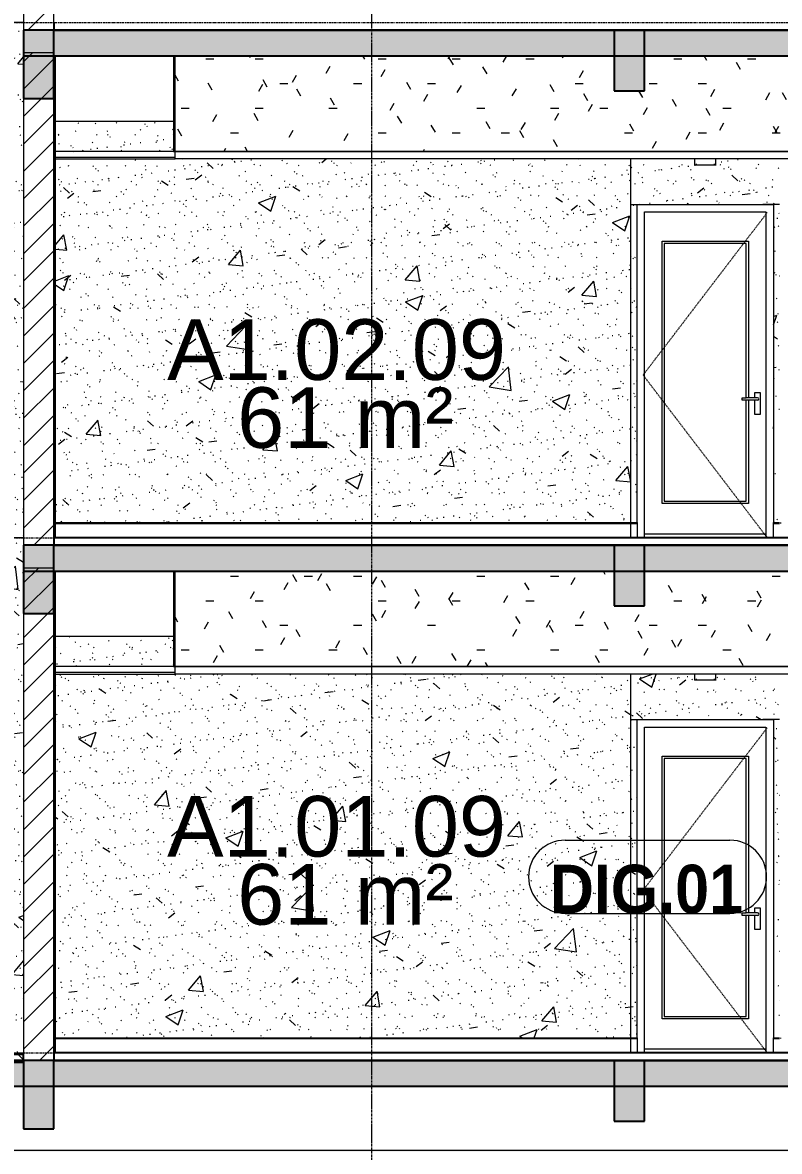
# Model space of a CAD drawing. Header units: millimetres. Extents: x 25061 to 259291, y -8723 to 35400.
# Drawn here: x 46546 to 51543, y 1550 to 9000 of the extents above; entities that cross this region are included whole.
import ezdxf

# ---------------------------------------------------------------- set-up
doc = ezdxf.new("R2010")
doc.units = ezdxf.units.MM
for name, pattern in [('Centre', [31.75, 6.35, -4.7625, 15.875, -4.7625]), ('Dash', [6.35, 3.175, -3.175]), ('Grid Line', [22.225, 12.7, -3.175, 3.175, -3.175])]:
    doc.linetypes.add(name, pattern=pattern)
for name, color, linetype, lineweight in [('0-1', 7, 'Continuous', 5), ('A-AREA-IDEN', 2, 'Continuous', 9), ('A-CLNG', 13, 'Continuous', 9), ('A-CLNG-1', 250, 'Continuous', 18), ('A-CLNG-2', 7, 'Continuous', 9), ('A-CLNG-3', 13, 'Continuous', 18), ('A-CLNG-PATT-1', 7, 'Continuous', 9), ('A-CLNG-PATT-2', 9, 'Continuous', 9), ('A-CLNG-PATT-3', 13, 'Continuous', 9), ('A-DETL-GENF-HDLN-1', 7, 'Dash', 9), ('A-DOOR', 31, 'Continuous', 9), ('A-DOOR-1', 7, 'Continuous', 9), ('A-DOOR-IDEN', 31, 'Continuous', 9), ('A-FLOR-1', 10, 'Continuous', 25), ('A-FLOR-3', 192, 'Continuous', 25), ('A-FLOR-HRAL-1', 253, 'Continuous', 9), ('A-FLOR-LEVL-2', 51, 'Centre', 9), ('A-FLOR-PATT-1', 7, 'Continuous', 9), ('A-FLOR-PATT-3', 8, 'Continuous', 9), ('A-WALL-1', 113, 'Continuous', 18), ('A-WALL-PATT-1', 7, 'Continuous', 9), ('A-WALL-PATT-2', 9, 'Continuous', 9), ('A-WALL-PATT-4', 111, 'Continuous', 9), ('E-LITE-EQPM', 33, 'Continuous', 9), ('E-LITE-EQPM-1', 7, 'Continuous', 9), ('I-WALL', 2, 'Continuous', 9), ('I-WALL-1', 250, 'Continuous', 18), ('I-WALL-2', 7, 'Continuous', 9), ('S-BEAM-1', 12, 'Continuous', 5), ('S-BEAM-2', 10, 'Continuous', 25), ('S-BEAM-3', 7, 'Continuous', 9), ('S-COLS-1', 7, 'Continuous', 9), ('S-GRID-1', 1, 'Grid Line', 9)]:
    doc.layers.add(name, color=color, linetype=linetype, lineweight=lineweight)
doc.styles.add('Arial', font='arial.ttf', dxfattribs={"height": 400})
doc.styles.add('Arial_B_1', font='arialbd.ttf', dxfattribs={"width": 0.9, "height": 320})
pattern_1 = [(45, (81080.3, 14125), (-84.8528, 84.8528), [])]
pattern_2 = [(50, (81080.3, 14125), (1165.978, -102.01), [121.92, -1341.12]), (355, (81080.3, 14125), (-225.554, 1222.763), [97.536, -1072.896]), (100.451, (81177.5, 14116.5), (940.433, 1120.746), [103.616, -1139.776]), (46.184, (81080.3, 14450.1), (1734.906, -269.074), [182.88, -2011.68]), (96.636, (81224.9, 14427.7), (1519.38, 1583.536), [155.424, -1709.665]), (351.184, (81080.3, 14450.1), (1519.39, 1583.52), [146.304, -1609.344]), (21, (81242.9, 14368.8), (970.332, -654.498), [121.92, -1341.12]), (326, (81242.9, 14368.8), (395.533, 1178.804), [97.536, -1072.896]), (71.451, (81323.7, 14314.3), (1365.87, 524.296), [103.616, -1139.776]), (37.5, (81080.3, 14125), (19.767, 541.1527), [53.645, -1006.246, 53.645, -1035.507, -1076.96]), (37.5, (81080.3, 14125), (19.767, 541.1527), [-2149.043, 53.645, -1023.315]), (7.5, (81080.3, 14125), (427.646, 641.156), [53.645, -567.334, 53.645, -981.862, -410.464]), (7.5, (81080.3, 14125), (427.646, 641.156), [-1656.486, 53.645, -356.819]), (327.5, (80717.8, 14125), (867.782, -36.665), [53.645, -352.755, 53.645, -1214.323, -1682.496]), (327.5, (80717.8, 14125), (867.782, -36.665), [-1674.368, 53.645, -1628.85]), (317.5, (80555.2, 14125), (948.028, 162.731), [53.645, -474.675, 53.645, -788.416, -1194.816]), (317.5, (80555.2, 14125), (948.028, 162.731), [-1370.38, 53.645, -1141.17])]
pattern_3 = [(37.5, (81080.3, 14125), (-5.1206, 156.61216), [5.364, -118.181, 5.364, -132.812, -132.08]), (37.5, (81080.3, 14125), (-5.1206, 156.61216), [-261.722, 5.364, -126.716]), (7.5, (81080.3, 14125), (143.847, 229.3842), [5.364, -61.285, 5.364, -105.989, -42.672]), (7.5, (81080.3, 14125), (143.847, 229.3842), [-178.003, 5.364, -37.308]), (327.5, (80980.33, 14125), (253.1176, 0.4601), [5.364, -35.276, 5.364, -140.94, -191.008]), (327.5, (80980.33, 14125), (253.1176, 0.4601), [-186.944, 5.364, -185.644]), (317.5, (80980.33, 14125), (244.3381, 71.3376), [5.364, -14.956, 5.364, -90.546, -109.728]), (317.5, (80980.33, 14125), (244.3381, 71.3376), [-116.23, 5.364, -104.364])]
pattern_4 = [(0, (81080.3, 14125), (1300.48, 325.12), [53.645, -921.715, 53.645, -6123.635]), (0, (81080.3, 14125), (1300.48, 325.12), [-1029.005, -921.715, 53.645, -1897.075, -3251.2]), (0, (81080.3, 14125), (1300.48, 325.12), [-3901.44, 53.645, -921.715, 53.645, -2222.195]), (0, (81080.3, 14125), (1300.48, 325.12), [-4930.445, -596.595, 53.645, -1571.955]), (120, (81567.98, 14287.56), (-931.8022, 963.6887), [53.645, -921.715, -6177.28]), (120, (81567.98, 14287.56), (-931.8022, 963.6887), [-975.36, 53.645, -921.715, -5201.92]), (120, (81567.98, 14287.56), (-931.8022, 963.6887), [-1950.72, 53.645, -1897.075, -3251.2]), (120, (81567.98, 14287.56), (-931.8022, 963.6887), [-3901.44, 53.645, -921.715, -2275.84]), (120, (81567.98, 14287.56), (-931.8022, 963.6887), [-4876.8, 53.645, -596.595, -1625.6]), (120, (81567.98, 14287.56), (-931.8022, 963.6887), [-5527.04, 53.645, -1571.955]), (240, (81730.54, 14937.8), (-368.6778, -1288.8087), [53.645, -921.715, -6177.28]), (240, (81730.54, 14937.8), (-368.6778, -1288.8087), [-975.36, 53.645, -921.715, -5201.92]), (240, (81730.54, 14937.8), (-368.6778, -1288.8087), [-1950.72, 53.645, -1897.075, -3251.2]), (240, (81730.54, 14937.8), (-368.6778, -1288.8087), [-3901.44, 53.645, -921.715, -2275.84]), (240, (81730.54, 14937.8), (-368.6778, -1288.8087), [-4876.8, 53.645, -596.595, -1625.6]), (240, (81730.54, 14937.8), (-368.6778, -1288.8087), [-5527.04, 53.645, -1571.955])]
pattern_5 = [(0, (81080.3, 14125), (650.24, 162.56), [53.645, -434.035, 53.645, -434.035, -2600.96]), (0, (81080.3, 14125), (650.24, 162.56), [-975.36, 53.645, -921.715, 53.645, -434.035, -1137.92]), (0, (81080.3, 14125), (650.24, 162.56), [-2438.4, 53.645, -271.475, 53.645, -759.155]), (120, (81324.14, 14206.28), (-465.9011, 481.84436), [53.645, -434.035, 53.645, -3034.995]), (120, (81324.14, 14206.28), (-465.9011, 481.84436), [-541.325, -434.035, 53.645, -921.715, -1625.6]), (120, (81324.14, 14206.28), (-465.9011, 481.84436), [-1950.72, 53.645, -434.035, 53.645, -1084.275]), (120, (81324.14, 14206.28), (-465.9011, 481.84436), [-2492.045, -271.475, 53.645, -759.155]), (240, (81405.42, 14531.4), (-184.3389, -644.40436), [53.645, -434.035, 53.645, -3034.995]), (240, (81405.42, 14531.4), (-184.3389, -644.40436), [-541.325, -434.035, 53.645, -921.715, -1625.6]), (240, (81405.42, 14531.4), (-184.3389, -644.40436), [-1950.72, 53.645, -434.035, 53.645, -1084.275]), (240, (81405.42, 14531.4), (-184.3389, -644.40436), [-2492.045, -271.475, 53.645, -759.155])]
pattern_6 = [(45, (81080.3, 14125), (-90.50967, 90.50967), [])]

# ---------------------------------------------------------------- blocks, each defined once
blk = doc.blocks.new('NCV_TKTC_KET CAU_rvt-1-TKCS_MẶT CẮT 1')
at = {"layer": 'A-FLOR-PATT-1'}
h = blk.add_hatch(color=256, dxfattribs=at)
h.paths.add_polyline_path([(127252.4, 8780), (127252.4, 8950), (118852.4, 8950), (118852.4, 8780), (126740, 8780)])
h.paths.add_polyline_path([(33955, 8780), (42052.6, 8780), (42052.6, 8950), (33652.6, 8950), (33652.6, 8780)])
h.paths.add_polyline_path([(46552.6, 8780), (54952.6, 8780), (54952.6, 8950), (46552.6, 8950)])
h.paths.add_polyline_path([(114352.4, 8780), (114352.4, 8950), (105952.4, 8950), (105952.4, 8780), (113942, 8780)])
h = blk.add_hatch(color=256, dxfattribs=at)
h.paths.add_polyline_path([(33652.6, 5380), (42052.6, 5380), (42052.6, 5550), (33652.6, 5550)])
h.paths.add_polyline_path([(127252.4, 5380), (127252.4, 5550), (118852.4, 5550), (118852.4, 5380), (126740, 5380)])
h.paths.add_polyline_path([(46552.6, 5380), (54952.6, 5380), (54952.6, 5550), (46552.6, 5550)])
h.paths.add_polyline_path([(114352.4, 5380), (114352.4, 5550), (105952.4, 5550), (105952.4, 5380), (113942, 5380)])
h = blk.add_hatch(color=256, dxfattribs=at)
h.paths.add_polyline_path([(127252.5, 1980), (127252.5, 2150), (105952.5, 2150), (105952.5, 1980), (126740, 1980)])
h.paths.add_polyline_path([(33955, 1980), (54952.6, 1980), (54952.6, 2150), (33652.6, 2150), (33652.6, 1980)])
at = {"layer": 'S-BEAM-1'}
for points in [[(46752.5, 8500), (46752.5, 8950), (46552.5, 8950), (46552.5, 8500)], [(50652.6, 8550), (50652.6, 8950), (50452.6, 8950), (50452.6, 8550)], [(46752.5, 5100), (46752.5, 5550), (46552.5, 5550), (46552.5, 5100)], [(50652.6, 5150), (50652.6, 5550), (50452.6, 5550), (50452.6, 5150)], [(46752.5, 1700), (46752.5, 2150), (46552.5, 2150), (46552.5, 1700)], [(50652.6, 1750), (50652.6, 2150), (50452.6, 2150), (50452.6, 1750)]]:
    blk.add_hatch(color=256, dxfattribs=at).paths.add_polyline_path(points)
at = {"layer": 'A-FLOR-1'}
for p, q in [((54952.6, 8950), (46552.6, 8950)), ((46552.6, 8950), (46552.6, 8780)), ((46552.6, 8780), (54952.6, 8780)), ((54952.6, 5550), (46552.6, 5550)), ((46552.6, 5550), (46552.6, 5380)), ((46552.6, 5380), (54952.6, 5380)), ((54952.6, 2150), (33652.6, 2150)), ((33652.6, 1980), (54952.6, 1980))]:
    blk.add_line(p, q, dxfattribs=at)
at = {"layer": 'S-BEAM-2'}
for p, q in [((46752.5, 8950), (46552.5, 8950)), ((46552.5, 8950), (46552.5, 8500)), ((46752.5, 8500), (46752.5, 8950)), ((50652.6, 8950), (50452.6, 8950)), ((50452.6, 8950), (50452.6, 8550)), ((50652.6, 8550), (50652.6, 8950)), ((46552.5, 8500), (46752.5, 8500)), ((50452.6, 8550), (50652.6, 8550)), ((46752.5, 5550), (46552.5, 5550)), ((46552.5, 5550), (46552.5, 5100)), ((46752.5, 5100), (46752.5, 5550)), ((50652.6, 5550), (50452.6, 5550)), ((50452.6, 5550), (50452.6, 5150)), ((50652.6, 5150), (50652.6, 5550)), ((50452.6, 5150), (50652.6, 5150)), ((46552.5, 5100), (46752.5, 5100)), ((46752.5, 2150), (46552.5, 2150)), ((46552.5, 2150), (46552.5, 1700)), ((46752.5, 1700), (46752.5, 2150)), ((50652.6, 2150), (50452.6, 2150)), ((50452.6, 2150), (50452.6, 1750)), ((50652.6, 1750), (50652.6, 2150)), ((50452.6, 1750), (50652.6, 1750)), ((46552.5, 1700), (46752.5, 1700))]:
    blk.add_line(p, q, dxfattribs=at)
at = {"layer": 'S-BEAM-3'}
for p, q in [((46762.6, 8350), (47542.6, 8350)), ((46762.6, 4950), (47542.6, 4950))]:
    blk.add_line(p, q, dxfattribs=at)
at = {"layer": 'S-COLS-1'}
for p, q in [((50452.5, 5700), (50452.5, 5695)), ((50452.5, 2300), (50452.5, 2295))]:
    blk.add_line(p, q, dxfattribs=at)
blk = doc.blocks.new('DOOR_CW_01 CANH MO-PANEL KINH - DIG_02-800x2200-CỬA NHÔM KÍNH-401063-TKCS_MẶT CẮT 1')
at = {"layer": 'A-DOOR-1'}
for p, q in [((122862.7, 7800), (122972.7, 7800)), ((122752.7, 5700), (122752.7, 5695)), ((122752.7, 5700), (122752.7, 5695)), ((122752.7, 5700), (122752.7, 5695)), ((122792.7, 5695), (122792.7, 5700)), ((122852.7, 5695), (122852.7, 5700)), ((122852.7, 5695), (122852.7, 5700)), ((122852.7, 5700), (122852.7, 5695))]:
    blk.add_line(p, q, dxfattribs=at)
blk = doc.blocks.new('DOOR_CW_01 CANH MO-PANEL KINH - DIW_01-900x2200-CỬA GỖ VÂN LAMINATE-553375-TKCS_MẶT CẮT 1')
at = {"layer": 'A-DOOR-1'}
for p, q in [((123842.7, 7800), (123732.7, 7800)), ((123852.7, 5695), (123852.7, 5700)), ((123852.7, 5695), (123852.7, 5700)), ((123852.7, 5695), (123852.7, 5700)), ((123912.7, 5695), (123912.7, 5700)), ((123952.7, 5700), (123952.7, 5695)), ((123952.7, 5700), (123952.7, 5695)), ((123952.7, 5695), (123952.7, 5700))]:
    blk.add_line(p, q, dxfattribs=at)
blk = doc.blocks.new('LIC_09 - ĐÈN LED DOWNLIGHT ÂM TRẦN_ P_9W - 6000K - LIC_09 - ĐÈN LED DOWNLIGHT ÂM TRẦN_ P_9W_ ÁNH SÁNG TRẮNG 6000K-517041-TKCS_MẶT CẮT 1')
at = {"layer": 'E-LITE-EQPM-1'}
for p, q in [((123424.4, 8060), (123281.7, 8060)), ((123283.1, 8100), (123283.1, 8060)), ((123353.1, 8060), (123283.1, 8060)), ((123293.1, 8068), (123293.1, 8065)), ((123423.1, 8060), (123353.1, 8060)), ((123413.1, 8065), (123413.1, 8068)), ((123423.1, 8060), (123423.1, 8100))]:
    blk.add_line(p, q, dxfattribs=at)
blk = doc.blocks.new('DOOR_CW_01 CANH MO-PANEL KINH - DIG_01-900x2200-CỬA NHÔM KÍNH-901226-TKCS_MẶT CẮT 1')
at = {"layer": 'A-DETL-GENF-HDLN-1'}
for p, q in [((122942.7, 6673.5), (123762.7, 7747)), ((123762.7, 5600), (122942.7, 6673.5))]:
    blk.add_line(p, q, dxfattribs=at)
at = {"layer": 'A-DOOR-1'}
for p, q in [((122952.7, 5600), (122952.7, 7750)), ((122952.7, 7750), (123752.7, 7750)), ((123752.7, 7750), (123752.7, 5600)), ((123067.7, 7558), (123637.7, 7558)), ((123067.7, 5826), (123067.7, 7558)), ((123622.7, 7543), (123082.7, 7543)), ((123082.7, 7543), (123082.7, 5841)), ((123622.7, 6524.5), (123622.7, 7543)), ((123637.7, 7558), (123637.7, 6524.5)), ((123596.9, 6524.5), (123622.7, 6524.5)), ((123596.9, 6507.5), (123596.9, 6524.5)), ((123622.7, 6507.5), (123596.9, 6507.5)), ((123697.7, 6524.5), (123622.7, 6524.5)), ((123622.7, 5841), (123622.7, 6507.5)), ((123697.7, 6507.5), (123622.7, 6507.5)), ((123637.7, 6507.5), (123637.7, 5826)), ((123677.9, 6556), (123677.9, 6524.5)), ((123717.5, 6556), (123677.9, 6556)), ((123677.9, 6507.5), (123677.9, 6416)), ((123717.5, 6416), (123717.5, 6556)), ((123677.9, 6416), (123717.5, 6416)), ((123637.7, 5826), (123067.7, 5826)), ((123082.7, 5841), (123622.7, 5841)), ((122902.7, 5700), (122902.7, 5695)), ((123802.7, 5695), (123802.7, 5700)), ((122952.7, 5626), (123752.7, 5626))]:
    blk.add_line(p, q, dxfattribs=at)
for start, end in [(0, 90), (270, 360)]:
    blk.add_arc((123697.7, 6516), 8.5, start, end, dxfattribs=at)
blk = doc.blocks.new('Railing - Railing-910722-TKCS_MẶT CẮT 1')
at = {"layer": 'A-FLOR-HRAL-1'}
for p, q in [((46762.564287, 5695), (46752.564287, 5695)), ((46752.564287, 5695), (46752.564287, 5600)), ((46762.564287, 5600), (46762.564287, 5695)), ((46762.564287, 5695), (50562.564287, 5695)), ((50562.564287, 5600), (50562.564287, 5695)), ((46752.564287, 5600), (46762.564287, 5600))]:
    blk.add_line(p, q, dxfattribs=at)
blk = doc.blocks.new('Railing - Railing-910734-TKCS_MẶT CẮT 1')
at = {"layer": 'A-FLOR-HRAL-1'}
for p, q in [((50562.564287, 5695), (50602.564287, 5695)), ((50602.564287, 5695), (50602.564287, 5600))]:
    blk.add_line(p, q, dxfattribs=at)
blk = doc.blocks.new('Railing - Railing-910740-TKCS_MẶT CẮT 1')
at = {"layer": 'A-FLOR-HRAL-1'}
for p, q in [((51502.564287, 5600), (51502.564287, 5695)), ((51502.564287, 5695), (51542.564287, 5695))]:
    blk.add_line(p, q, dxfattribs=at)
blk = doc.blocks.new('CL_01-VÁCH DỰNG THẠCH CAO CĂN HỘ LOẠI 1-5A3 - CL_01-VÁCH DỰNG THẠCH CAO CĂN HỘ LOẠI 1A-5-910786-TKCS_MẶT CẮT 1')
at = {"layer": 'A-CLNG-PATT-2'}
h = blk.add_hatch(dxfattribs=at)
h.set_pattern_fill('FP_1', color=256, style=0, pattern_type=2)
h.set_pattern_definition(pattern_5)
h.paths.add_polyline_path([(47552.6, 8150), (53152.7, 8150), (53151.9, 8780), (50652.6, 8780), (50652.6, 8550), (50452.6, 8550), (50452.6, 8780), (47552.6, 8780)])
at = {"layer": 'A-CLNG-1'}
for p, q in [((47552.6, 8780), (47542.6, 8780)), ((47542.6, 8780), (47542.6, 8150)), ((47552.6, 8150), (47552.6, 8780)), ((53162.7, 8780), (53152.7, 8780)), ((53152.7, 8780), (53152.7, 8150)), ((53162.7, 8150), (53162.7, 8780)), ((47542.6, 8150), (47552.6, 8150)), ((53152.7, 8150), (53162.7, 8150))]:
    blk.add_line(p, q, dxfattribs=at)
at = {"layer": 'A-CLNG-2'}
blk.add_line((53152.7, 8150), (47552.6, 8150), dxfattribs=at)
blk = doc.blocks.new('NCV_TKTC_TANG 2_rvt-1-TKCS_MẶT CẮT 1')
at = {"layer": 'A-CLNG-PATT-1'}
h = blk.add_hatch(dxfattribs=at)
h.set_pattern_fill('FP_7', color=256, style=0, pattern_type=2)
h.set_pattern_definition(pattern_4)
h.paths.add_polyline_path([(53552.6, 8100), (53552.6, 8110), (53152.6, 8110), (53152.6, 8100)])
h.paths.add_polyline_path([(46752.9, 8100), (47552.6, 8100), (47552.6, 8110), (46752.6, 8110), (46752.6, 8100)])
at = {"layer": 'A-WALL-PATT-1'}
h = blk.add_hatch(dxfattribs=at)
h.set_pattern_fill('FP_3', color=256, style=0, pattern_type=2)
h.set_pattern_definition(pattern_1)
h.paths.add_polyline_path([(46762.6, 5700), (46762.6, 8780), (46752.6, 8780), (46752.9, 5700)])
at = {"layer": 'A-WALL-PATT-2'}
h = blk.add_hatch(dxfattribs=at)
h.set_pattern_fill('FP_4', color=256, style=0, pattern_type=2)
h.set_pattern_definition(pattern_2)
h.paths.add_polyline_path([(46762.6, 5700), (50562.6, 5700), (50562.6, 8100), (46762.6, 8100), (46762.6, 7317.7)])
h.paths.add_polyline_path([(46762.6, 8150), (47542.6, 8150), (47542.6, 8350), (46762.6, 8350)])
h = blk.add_hatch(dxfattribs=at)
h.set_pattern_fill('FP_5', color=256, style=0, pattern_type=2)
h.set_pattern_definition(pattern_3)
h.paths.add_polyline_path([(46762.6, 5700), (50562.6, 5700), (50562.6, 8100), (46762.6, 8100), (46762.6, 7317.7)])
h.paths.add_polyline_path([(46762.6, 8150), (47542.6, 8150), (47542.6, 8350), (46762.6, 8350)])
h = blk.add_hatch(dxfattribs=at)
h.set_pattern_fill('FP_4', color=256, style=0, pattern_type=2)
h.set_pattern_definition(pattern_2)
h.paths.add_polyline_path([(50602.6, 5700), (50602.6, 7800), (51502.6, 7800), (51502.6, 5700), (51542.6, 5700), (51542.6, 8100), (51122.9, 8100), (51122.9, 8060), (50982.9, 8060), (50982.9, 8100), (50562.6, 8100), (50562.6, 5700)])
h = blk.add_hatch(dxfattribs=at)
h.set_pattern_fill('FP_5', color=256, style=0, pattern_type=2)
h.set_pattern_definition(pattern_3)
h.paths.add_polyline_path([(50602.6, 5700), (50602.6, 7800), (51502.6, 7800), (51502.6, 5700), (51542.6, 5700), (51542.6, 8100), (51122.9, 8100), (51122.9, 8060), (50982.9, 8060), (50982.9, 8100), (50562.6, 8100), (50562.6, 5700)])
at = {"layer": 'A-CLNG-1'}
for p, q in [((47552.6, 8150), (46752.6, 8150)), ((46752.6, 8150), (46752.6, 8100)), ((47552.6, 8100), (47552.6, 8150)), ((46752.6, 8100), (47552.6, 8100))]:
    blk.add_line(p, q, dxfattribs=at)
at = {"layer": 'A-CLNG-2'}
for p, q in [((47552.6, 8150), (53152.6, 8150)), ((47552.6, 8110), (46752.6, 8110)), ((53152.6, 8100), (47552.6, 8100))]:
    blk.add_line(p, q, dxfattribs=at)
at = {"layer": 'A-FLOR-1'}
for p, q in [((53552.6, 5600), (46752.6, 5600)), ((46752.6, 5600), (46752.6, 5550)), ((46752.6, 5550), (53552.6, 5550))]:
    blk.add_line(p, q, dxfattribs=at)
at = {"layer": 'I-WALL-1'}
for p, q in [((46762.6, 8780), (46752.6, 8780)), ((46752.6, 8780), (46752.6, 5700)), ((46762.6, 5700), (46762.6, 8780)), ((46752.6, 5700), (46762.6, 5700))]:
    blk.add_line(p, q, dxfattribs=at)
at = {"layer": 'I-WALL-2'}
for p, q in [((50562.6, 5700), (50562.6, 8100)), ((50602.6, 5700), (50602.6, 7800)), ((50602.6, 7800), (51502.6, 7800)), ((51502.6, 7800), (51502.6, 5700)), ((46762.6, 5700), (50562.6, 5700)), ((50562.6, 5700), (50602.6, 5700)), ((51502.6, 5700), (51542.6, 5700))]:
    blk.add_line(p, q, dxfattribs=at)
at = {"layer": ''}
for name in ['Railing - Railing-910722-TKCS_MẶT CẮT 1', 'Railing - Railing-910734-TKCS_MẶT CẮT 1', 'Railing - Railing-910740-TKCS_MẶT CẮT 1']:
    blk.add_blockref(name, (0, 0), dxfattribs=at)
at = {"layer": 'A-CLNG'}
blk.add_blockref('CL_01-VÁCH DỰNG THẠCH CAO CĂN HỘ LOẠI 1-5A3 - CL_01-VÁCH DỰNG THẠCH CAO CĂN HỘ LOẠI 1A-5-910786-TKCS_MẶT CẮT 1', (0, 0), dxfattribs=at)
at = {"layer": 'A-DOOR'}
for name in ['DOOR_CW_01 CANH MO-PANEL KINH - DIG_02-800x2200-CỬA NHÔM KÍNH-401063-TKCS_MẶT CẮT 1', 'DOOR_CW_01 CANH MO-PANEL KINH - DIG_01-900x2200-CỬA NHÔM KÍNH-901226-TKCS_MẶT CẮT 1', 'DOOR_CW_01 CANH MO-PANEL KINH - DIW_01-900x2200-CỬA GỖ VÂN LAMINATE-553375-TKCS_MẶT CẮT 1']:
    blk.add_blockref(name, (-72300.1, 0), dxfattribs=at)
at = {"layer": 'E-LITE-EQPM'}
blk.add_blockref('LIC_09 - ĐÈN LED DOWNLIGHT ÂM TRẦN_ P_9W - 6000K - LIC_09 - ĐÈN LED DOWNLIGHT ÂM TRẦN_ P_9W_ ÁNH SÁNG TRẮNG 6000K-517041-TKCS_MẶT CẮT 1', (-72300.1, 0), dxfattribs=at)
blk = doc.blocks.new('Railing - Railing-1037583-TKCS_MẶT CẮT 1')
at = {"layer": 'A-FLOR-HRAL-1'}
for p, q in [((46762.706949, 2295), (46752.706949, 2295)), ((46752.706949, 2295), (46752.706949, 2200)), ((46762.706949, 2200), (46762.706949, 2295)), ((46762.706949, 2295), (50562.564287, 2295)), ((50562.564287, 2200), (50562.564287, 2295)), ((46752.706949, 2200), (46762.706949, 2200))]:
    blk.add_line(p, q, dxfattribs=at)
blk = doc.blocks.new('Railing - Railing-911495-TKCS_MẶT CẮT 1')
at = {"layer": 'A-FLOR-HRAL-1'}
for p, q in [((50562.564287, 2295), (50602.564287, 2295)), ((50602.564287, 2295), (50602.564287, 2200))]:
    blk.add_line(p, q, dxfattribs=at)
blk = doc.blocks.new('Railing - Railing-1037980-TKCS_MẶT CẮT 1')
at = {"layer": 'A-FLOR-HRAL-1'}
for p, q in [((51502.564287, 2200), (51502.564287, 2295)), ((51502.564287, 2295), (51542.564287, 2295))]:
    blk.add_line(p, q, dxfattribs=at)
blk = doc.blocks.new('CL_01-VÁCH DỰNG THẠCH CAO CĂN HỘ LOẠI 1-5A6 - CL_01-VÁCH DỰNG THẠCH CAO CĂN HỘ LOẠI 1A-5-911549-TKCS_MẶT CẮT 1')
at = {"layer": 'A-CLNG-PATT-1'}
h = blk.add_hatch(dxfattribs=at)
h.set_pattern_fill('FP_7', color=256, style=0, pattern_type=2)
h.set_pattern_definition(pattern_4)
h.paths.add_polyline_path([(47542.6, 4750), (47552.6, 4750), (47552.6, 5380), (47542.6, 5380), (47542.6, 4884.8)])
h.paths.add_polyline_path([(53152.7, 4750), (53162.7, 4750), (53162.7, 5380), (53152.7, 5380), (53152.7, 4884.8)])
at = {"layer": 'A-CLNG-PATT-2'}
h = blk.add_hatch(dxfattribs=at)
h.set_pattern_fill('FP_1', color=256, style=0, pattern_type=2)
h.set_pattern_definition(pattern_5)
h.paths.add_polyline_path([(47552.6, 4750), (53152.7, 4750), (53151.9, 5380), (50652.6, 5380), (50652.6, 5150), (50452.6, 5150), (50452.6, 5380), (47552.6, 5380), (47552.6, 4884.8)])
at = {"layer": 'A-CLNG-1'}
for p, q in [((47552.6, 5380), (47542.6, 5380)), ((47542.6, 5380), (47542.6, 4750)), ((47552.6, 4750), (47552.6, 5380)), ((53162.7, 5380), (53152.7, 5380)), ((53152.7, 5380), (53152.7, 4750)), ((53162.7, 4750), (53162.7, 5380)), ((47542.6, 4750), (47552.6, 4750)), ((53152.7, 4750), (53162.7, 4750))]:
    blk.add_line(p, q, dxfattribs=at)
at = {"layer": 'A-CLNG-2'}
blk.add_line((53152.7, 4750), (47552.6, 4750), dxfattribs=at)
blk = doc.blocks.new('DOOR_CW_01 CANH MO-PANEL KINH - DIG_01-900x2200-CỬA NHÔM KÍNH-400868-TKCS_MẶT CẮT 1')
at = {"layer": 'A-DETL-GENF-HDLN-1'}
for p, q in [((122942.6, 3273.5), (123762.6, 4347)), ((123762.6, 2200), (122942.6, 3273.5))]:
    blk.add_line(p, q, dxfattribs=at)
at = {"layer": 'A-DOOR-1'}
for p, q in [((122952.6, 2200), (122952.6, 4350)), ((122952.6, 4350), (123752.6, 4350)), ((123752.6, 4350), (123752.6, 2200)), ((123067.6, 4158), (123637.6, 4158)), ((123067.6, 2426), (123067.6, 4158)), ((123622.6, 4143), (123082.6, 4143)), ((123082.6, 4143), (123082.6, 2441)), ((123622.6, 3124.5), (123622.6, 4143)), ((123637.6, 4158), (123637.6, 3124.5)), ((123677.8, 3156), (123677.8, 3124.5)), ((123717.3, 3156), (123677.8, 3156)), ((123717.3, 3016), (123717.3, 3156)), ((123596.8, 3124.5), (123622.6, 3124.5)), ((123596.8, 3107.5), (123596.8, 3124.5)), ((123622.6, 3107.5), (123596.8, 3107.5)), ((123697.6, 3124.5), (123622.6, 3124.5)), ((123622.6, 2441), (123622.6, 3107.5)), ((123697.6, 3107.5), (123622.6, 3107.5)), ((123637.6, 3107.5), (123637.6, 2426)), ((123677.8, 3107.5), (123677.8, 3016)), ((123677.8, 3016), (123717.3, 3016)), ((123637.6, 2426), (123067.6, 2426)), ((123082.6, 2441), (123622.6, 2441)), ((122902.6, 2300), (122902.6, 2295)), ((123802.6, 2295), (123802.6, 2300)), ((122952.6, 2226), (123752.6, 2226))]:
    blk.add_line(p, q, dxfattribs=at)
for start, end in [(0, 90), (270, 360)]:
    blk.add_arc((123697.6, 3116), 8.5, start, end, dxfattribs=at)
blk = doc.blocks.new('NCV_TKTC_TANG 1_rvt-1-TKCS_MẶT CẮT 1')
at = {"layer": 'A-CLNG-PATT-1'}
h = blk.add_hatch(dxfattribs=at)
h.set_pattern_fill('FP_7', color=256, style=0, pattern_type=2)
h.set_pattern_definition(pattern_4)
h.paths.add_polyline_path([(53152.6, 4700), (53552.6, 4700), (53552.6, 4710), (53152.6, 4710)])
h.paths.add_polyline_path([(46752.6, 4700), (47552.6, 4700), (47552.6, 4710), (46752.6, 4710)])
at = {"layer": 'A-WALL-PATT-1'}
h = blk.add_hatch(dxfattribs=at)
h.set_pattern_fill('FP_3', color=256, style=0, pattern_type=2)
h.set_pattern_definition(pattern_1)
h.paths.add_polyline_path([(46762.6, 2300), (46762.6, 5380), (46752.6, 5380), (46752.9, 2300)])
at = {"layer": 'A-WALL-PATT-2'}
h = blk.add_hatch(dxfattribs=at)
h.set_pattern_fill('FP_4', color=256, style=0, pattern_type=2)
h.set_pattern_definition(pattern_2)
h.paths.add_polyline_path([(49952.4, 2300), (50562.6, 2300), (50562.6, 4700), (46762.6, 4700), (46762.6, 2300), (48352.6, 2300)])
h.paths.add_polyline_path([(46762.6, 4750), (47542.6, 4750), (47542.6, 4950), (46762.6, 4950), (46762.6, 4884.8)])
h = blk.add_hatch(dxfattribs=at)
h.set_pattern_fill('FP_5', color=256, style=0, pattern_type=2)
h.set_pattern_definition(pattern_3)
h.paths.add_polyline_path([(49952.4, 2300), (50562.6, 2300), (50562.6, 4700), (46762.6, 4700), (46762.6, 2300), (48352.6, 2300)])
h.paths.add_polyline_path([(46762.6, 4750), (47542.6, 4750), (47542.6, 4950), (46762.6, 4950), (46762.6, 4884.8)])
h = blk.add_hatch(dxfattribs=at)
h.set_pattern_fill('FP_4', color=256, style=0, pattern_type=2)
h.set_pattern_definition(pattern_2)
h.paths.add_polyline_path([(50602.6, 2300), (50602.6, 4400), (51502.6, 4400), (51502.6, 2300), (51542.6, 2300), (51542.6, 4700), (51122.9, 4700), (51122.9, 4660), (50982.9, 4660), (50982.9, 4700), (50562.6, 4700), (50562.6, 2300)])
h = blk.add_hatch(dxfattribs=at)
h.set_pattern_fill('FP_5', color=256, style=0, pattern_type=2)
h.set_pattern_definition(pattern_3)
h.paths.add_polyline_path([(50602.6, 2300), (50602.6, 4400), (51502.6, 4400), (51502.6, 2300), (51542.6, 2300), (51542.6, 4700), (51122.9, 4700), (51122.9, 4660), (50982.9, 4660), (50982.9, 4700), (50562.6, 4700), (50562.6, 2300)])
at = {"layer": 'A-CLNG-1'}
for p, q in [((47552.6, 4750), (46752.6, 4750)), ((46752.6, 4750), (46752.6, 4700)), ((46752.6, 4700), (47552.6, 4700)), ((47552.6, 4700), (47552.6, 4750))]:
    blk.add_line(p, q, dxfattribs=at)
at = {"layer": 'A-CLNG-2'}
for p, q in [((47552.6, 4710), (46752.6, 4710)), ((47552.6, 4750), (53152.6, 4750)), ((53152.6, 4700), (47552.6, 4700))]:
    blk.add_line(p, q, dxfattribs=at)
at = {"layer": 'A-FLOR-1'}
for p, q in [((53552.6, 2200), (46752.6, 2200)), ((46752.6, 2200), (46752.6, 2150)), ((46752.6, 2150), (53552.6, 2150))]:
    blk.add_line(p, q, dxfattribs=at)
at = {"layer": 'I-WALL-1'}
for p, q in [((46762.6, 5380), (46752.6, 5380)), ((46752.6, 5380), (46752.6, 2300)), ((46762.6, 2300), (46762.6, 5380)), ((46752.6, 2300), (46762.6, 2300))]:
    blk.add_line(p, q, dxfattribs=at)
at = {"layer": 'I-WALL-2'}
for p, q in [((50562.6, 2300), (50562.6, 4700)), ((50602.6, 2300), (50602.6, 4400)), ((50602.6, 4400), (51502.6, 4400)), ((51502.6, 4400), (51502.6, 2300)), ((46762.6, 2300), (50562.6, 2300)), ((50562.6, 2300), (50602.6, 2300)), ((51502.6, 2300), (51542.6, 2300))]:
    blk.add_line(p, q, dxfattribs=at)
at = {"layer": ''}
for name in ['Railing - Railing-1037583-TKCS_MẶT CẮT 1', 'Railing - Railing-911495-TKCS_MẶT CẮT 1', 'Railing - Railing-1037980-TKCS_MẶT CẮT 1']:
    blk.add_blockref(name, (0, 0), dxfattribs=at)
at = {"layer": 'A-CLNG'}
blk.add_blockref('CL_01-VÁCH DỰNG THẠCH CAO CĂN HỘ LOẠI 1-5A6 - CL_01-VÁCH DỰNG THẠCH CAO CĂN HỘ LOẠI 1A-5-911549-TKCS_MẶT CẮT 1', (0, 0), dxfattribs=at)
at = {"layer": 'A-DOOR'}
for name, p in [('DOOR_CW_01 CANH MO-PANEL KINH - DIG_02-800x2200-CỬA NHÔM KÍNH-401063-TKCS_MẶT CẮT 1', (-72300.1, -3400)), ('DOOR_CW_01 CANH MO-PANEL KINH - DIW_01-900x2200-CỬA GỖ VÂN LAMINATE-553375-TKCS_MẶT CẮT 1', (-72300.1, -3400)), ('DOOR_CW_01 CANH MO-PANEL KINH - DIG_01-900x2200-CỬA NHÔM KÍNH-400868-TKCS_MẶT CẮT 1', (-72300, 0))]:
    blk.add_blockref(name, p, dxfattribs=at)
at = {"layer": 'E-LITE-EQPM'}
blk.add_blockref('LIC_09 - ĐÈN LED DOWNLIGHT ÂM TRẦN_ P_9W - 6000K - LIC_09 - ĐÈN LED DOWNLIGHT ÂM TRẦN_ P_9W_ ÁNH SÁNG TRẮNG 6000K-517041-TKCS_MẶT CẮT 1', (-72300.1, -3400), dxfattribs=at)
blk = doc.blocks.new('NCV_TKTC_TANG 3 - 4_rvt-2-TKCS_MẶT CẮT 1')
at = {"layer": 'A-FLOR-1'}
for p, q in [((46752.6, 9000), (46752.6, 8950)), ((46752.6, 8950), (53552.6, 8950))]:
    blk.add_line(p, q, dxfattribs=at)
blk = doc.blocks.new('STN_Door Tag - STN_Door Tag-1788670-TKCS_MẶT CẮT 1')
at = {"layer": 'A-DOOR-IDEN'}
for p, q in [((37398.9, 27404.1), (38487, 27404.1)), ((37398.9, 26921.1), (38487, 26921.1))]:
    blk.add_line(p, q, dxfattribs=at)
for centre, start, end in [((37398.9, 27162.6), 90, 270), ((38487, 27162.6), 270, 90)]:
    blk.add_arc(centre, 241.5, start, end, dxfattribs=at)

msp = doc.modelspace()

# ---------------------------------------------------------------- hatches: boundary and pattern name
at = {"layer": 'A-CLNG-PATT-3'}
h = msp.add_hatch(dxfattribs=at)
h.set_pattern_fill('FP_7', color=256, style=0, pattern_type=2)
h.set_pattern_definition(pattern_4)
h.paths.add_polyline_path([(106252.6, 1550), (126952.6, 1550), (126952.6, 1555), (106252.6, 1555)])
h.paths.add_polyline_path([(33955, 1550), (54652.6, 1550), (54652.6, 1555), (33952.6, 1555), (33952.6, 1550)])
at = {"layer": 'A-FLOR-PATT-3'}
h = msp.add_hatch(dxfattribs=at)
h.set_pattern_fill('FP_10', color=256, style=0, pattern_type=2)
h.set_pattern_definition([(45, (81080.3, 14125), (-169.7056, 169.7056), []), (135, (81080.3, 14125), (-169.7056, -169.7056), [])])
h.paths.add_polyline_path([(45953, 2140), (46552.6, 2140), (46552.6, 2190), (42052.6, 2190), (42052.6, 2140), (45153.1, 2140)])
at = {"layer": 'A-WALL-PATT-4'}
h = msp.add_hatch(dxfattribs=at)
h.set_pattern_fill('FP_8', color=256, style=0, pattern_type=2)
h.set_pattern_definition(pattern_6)
h.paths.add_polyline_path([(46552.6, 8950), (46752.6, 8950), (46752.6, 12200), (46552.6, 12200), (46552.6, 9750.5)])
h = msp.add_hatch(dxfattribs=at)
h.set_pattern_fill('FP_4', color=256, style=0, pattern_type=2)
h.set_pattern_definition(pattern_2)
h.paths.add_polyline_path([(46552.6, 5600), (46552.5, 9000), (44652.6, 9000), (44652.6, 8950), (45952.6, 8950), (45952.6, 8780), (44752.6, 8780), (44752.6, 8530), (44652.6, 8530), (44652.6, 5600), (45953, 5600)])
h = msp.add_hatch(dxfattribs=at)
h.set_pattern_fill('FP_5', color=256, style=0, pattern_type=2)
h.set_pattern_definition(pattern_3)
h.paths.add_polyline_path([(46552.6, 5600), (46552.5, 9000), (44652.6, 9000), (44652.6, 8950), (45952.6, 8950), (45952.6, 8780), (44752.6, 8780), (44752.6, 8530), (44652.6, 8530), (44652.6, 5600), (45953, 5600)])
h = msp.add_hatch(dxfattribs=at)
h.set_pattern_fill('FP_8', color=256, style=0, pattern_type=2)
h.set_pattern_definition(pattern_6)
h.paths.add_polyline_path([(46552.6, 5550), (46752.6, 5550), (46752.6, 8800), (46552.6, 8800), (46552.6, 6101.2)])
h = msp.add_hatch(dxfattribs=at)
h.set_pattern_fill('FP_4', color=256, style=0, pattern_type=2)
h.set_pattern_definition(pattern_2)
h.paths.add_polyline_path([(44652.6, 2200), (46552.6, 2200), (46552.5, 5600), (44652.6, 5600), (44652.6, 5550), (45952.6, 5550), (45952.6, 5380), (44752.6, 5380), (44752.6, 5130), (44652.6, 5130), (44652.6, 2451.9)])
h = msp.add_hatch(dxfattribs=at)
h.set_pattern_fill('FP_5', color=256, style=0, pattern_type=2)
h.set_pattern_definition(pattern_3)
h.paths.add_polyline_path([(44652.6, 2200), (46552.6, 2200), (46552.5, 5600), (44652.6, 5600), (44652.6, 5550), (45952.6, 5550), (45952.6, 5380), (44752.6, 5380), (44752.6, 5130), (44652.6, 5130), (44652.6, 2451.9)])
h = msp.add_hatch(dxfattribs=at)
h.set_pattern_fill('FP_8', color=256, style=0, pattern_type=2)
h.set_pattern_definition(pattern_6)
h.paths.add_polyline_path([(46752.6, 2150), (46752.6, 5400), (46552.6, 5400), (46552.6, 2150)])

# ---------------------------------------------------------------- linework, layer by layer
at = {"layer": 'A-CLNG-3'}
msp.add_line((54652.6, 1555), (33952.6, 1555), dxfattribs=at)
at = {"layer": 'A-FLOR-3'}
for p, q in [((46552.6, 2190), (42052.6, 2190)), ((46552.6, 2140), (46552.6, 2190)), ((42052.6, 2140), (46552.6, 2140))]:
    msp.add_line(p, q, dxfattribs=at)
at = {"layer": 'A-FLOR-LEVL-2'}
for p, q in [((25061.1, 9000), (134152.6, 9000)), ((25061.1, 5600), (134152.6, 5600)), ((25061.1, 2200), (134152.6, 2200))]:
    msp.add_line(p, q, dxfattribs=at)
at = {"layer": 'A-WALL-1'}
for p, q in [((46552.6, 12200), (46552.6, 8950)), ((46752.6, 8950), (46752.6, 12200)), ((46552.6, 8950), (46752.6, 8950)), ((46552.6, 8800), (46552.6, 5550)), ((46752.6, 8800), (46552.6, 8800)), ((46752.6, 5550), (46752.6, 8800)), ((46552.6, 5550), (46752.6, 5550)), ((46552.6, 5400), (46552.6, 2150)), ((46752.6, 5400), (46552.6, 5400)), ((46752.6, 2150), (46752.6, 5400)), ((46552.6, 2150), (46752.6, 2150))]:
    msp.add_line(p, q, dxfattribs=at)
at = {"layer": 'I-WALL'}
for p, q in [((46552.6, 9000), (44652.6, 9000)), ((46552.6, 5600), (44652.6, 5600)), ((44652.6, 2200), (46552.6, 2200))]:
    msp.add_line(p, q, dxfattribs=at)
at = {"layer": 'S-GRID-1'}
msp.add_line((48852.6, -3283.1), (48852.6, 30285.9), dxfattribs=at)

# ---------------------------------------------------------------- block references
at = {"layer": '0-1'}
for name in ['NCV_TKTC_KET CAU_rvt-1-TKCS_MẶT CẮT 1', 'NCV_TKTC_TANG 3 - 4_rvt-2-TKCS_MẶT CẮT 1', 'NCV_TKTC_TANG 2_rvt-1-TKCS_MẶT CẮT 1', 'NCV_TKTC_TANG 1_rvt-1-TKCS_MẶT CẮT 1']:
    msp.add_blockref(name, (0, 0), dxfattribs=at)
at = {"layer": 'A-DOOR-IDEN'}
msp.add_blockref('STN_Door Tag - STN_Door Tag-1788670-TKCS_MẶT CẮT 1', (12729, -23800), dxfattribs=at)

# ---------------------------------------------------------------- texts
at = {"layer": 'A-AREA-IDEN', "char_height": 400, "line_spacing_factor": 0.936439, "style": 'Arial'}
for s, insert, width, attachment_point in [('\\pt8,16,24,32,40,48,56,64,72,80,88,96,104,112,120,128,136,144,152,160,168,176,184,192,200,208,216,224,232,240,248,256;A1.02.09', (48619, 6636.1), 2233.6, 8), ('\\pt8,16,24,32,40,48,56,64,72,80,88,96,104,112,120,128,136,144,152,160,168,176,184,192,200,208,216,224,232,240,248,256;61 m²', (48677, 6390.3), 1449.6, 5), ('\\pt8,16,24,32,40,48,56,64,72,80,88,96,104,112,120,128,136,144,152,160,168,176,184,192,200,208,216,224,232,240,248,256;A1.01.09', (48619, 3490.1), 2233.6, 8), ('\\pt8,16,24,32,40,48,56,64,72,80,88,96,104,112,120,128,136,144,152,160,168,176,184,192,200,208,216,224,232,240,248,256;61 m²', (48677, 3244.2), 1449.6, 5)]:
    msp.add_mtext(s, dxfattribs=dict(at, insert=insert, width=width, attachment_point=attachment_point))
at = {"layer": 'A-DOOR-IDEN', "insert": (50664.5, 3279.6), "char_height": 320, "width": 1304.64, "attachment_point": 5, "line_spacing_factor": 0.936439, "style": 'Arial_B_1'}
msp.add_mtext('\\pt7.2,14.4,21.6,28.8,36,43.2,50.4,57.6,64.8,72,79.2,86.4,93.6,100.8,108,115.2,122.4,129.6,136.8,144,151.2,158.4,165.6,172.8,180,187.2,194.4,201.6,208.8,216,223.2,230.4;DIG.01', dxfattribs=at)

doc.saveas('drawing.dxf')
